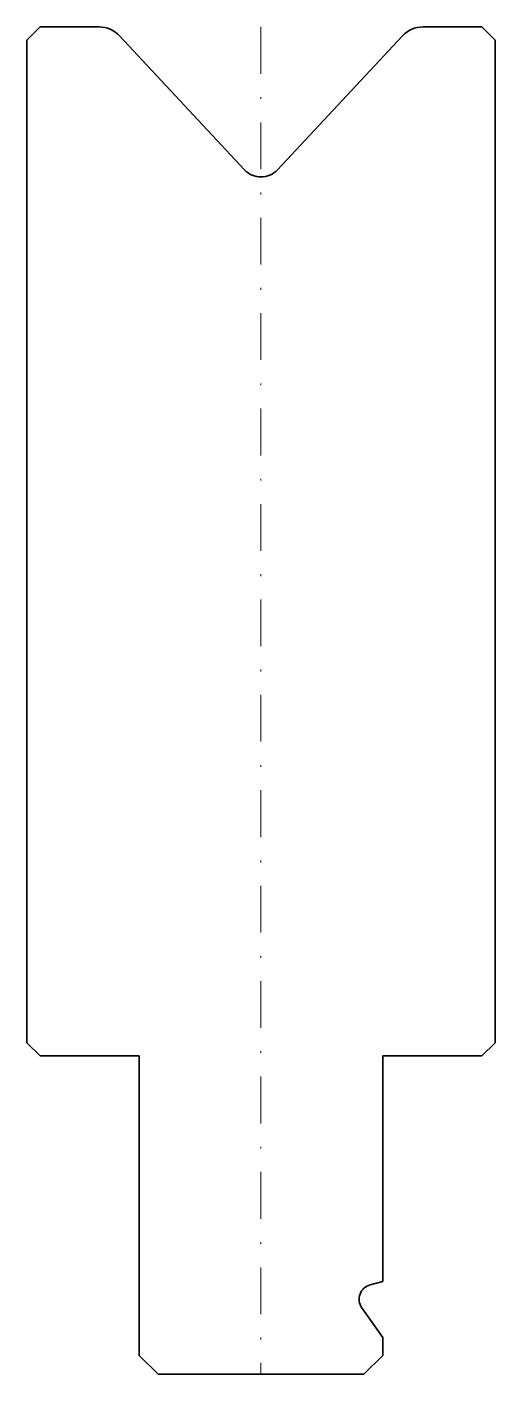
# Model space of a CAD drawing. Header units: millimetres. Extents: x -12.5 to 12.5, y -72 to 0.
import ezdxf

# ---------------------------------------------------------------- set-up
doc = ezdxf.new("R2010")
doc.units = ezdxf.units.MM
doc.header["$LTSCALE"] = 5
doc.linetypes.add('AUSGEZOGEN', pattern=[0])
doc.linetypes.add('DASHDOT', pattern=[1, 0.5, -0.25, 0, -0.25])
doc.layers.add('2', color=7, linetype='Continuous')

msp = doc.modelspace()

# ---------------------------------------------------------------- linework, layer by layer
at = {"layer": '2', "color": 7, "linetype": 'DASHDOT', "lineweight": 18}
msp.add_line((0, 0), (0, -72), dxfattribs=at)
at = {"layer": '2', "color": 7, "linetype": 'AUSGEZOGEN', "lineweight": 35}
for p, q in [((-12.496, -0.7), (-11.796, 0)), ((-12.496, -54.3), (-12.496, -0.7)), ((-11.796, 0), (-8.648, 0)), ((-7.551, -0.477), (-0.873, -7.638)), ((0.882, -7.638), (7.56, -0.477)), ((8.657, 0), (11.804, 0)), ((11.804, 0), (12.504, -0.7)), ((12.504, -0.7), (12.504, -54.3)), ((-11.796, -55), (-12.496, -54.3)), ((12.504, -54.3), (11.804, -55)), ((-6.496, -55), (-11.796, -55)), ((-6.496, -71), (-6.496, -55)), ((11.804, -55), (6.504, -55)), ((6.504, -55), (6.504, -67.049)), ((6.504, -67.049), (5.837, -67.228)), ((5.389, -68.46), (6.504, -70.053)), ((6.504, -70.053), (6.504, -71)), ((-5.496, -72), (-6.496, -71)), ((6.504, -71), (5.504, -72)), ((5.504, -72), (-5.496, -72))]:
    msp.add_line(p, q, dxfattribs=at)
for centre, radius, start, end in [((-8.648, -1.5), 1.5, 43, 90), ((8.657, -1.5), 1.5, 90, 137), ((0.004, -6.819), 1.2, 223, 317), ((6.044, -68.001), 0.8, 105, 215)]:
    msp.add_arc(centre, radius, start, end, dxfattribs=at)

doc.saveas('drawing.dxf')
